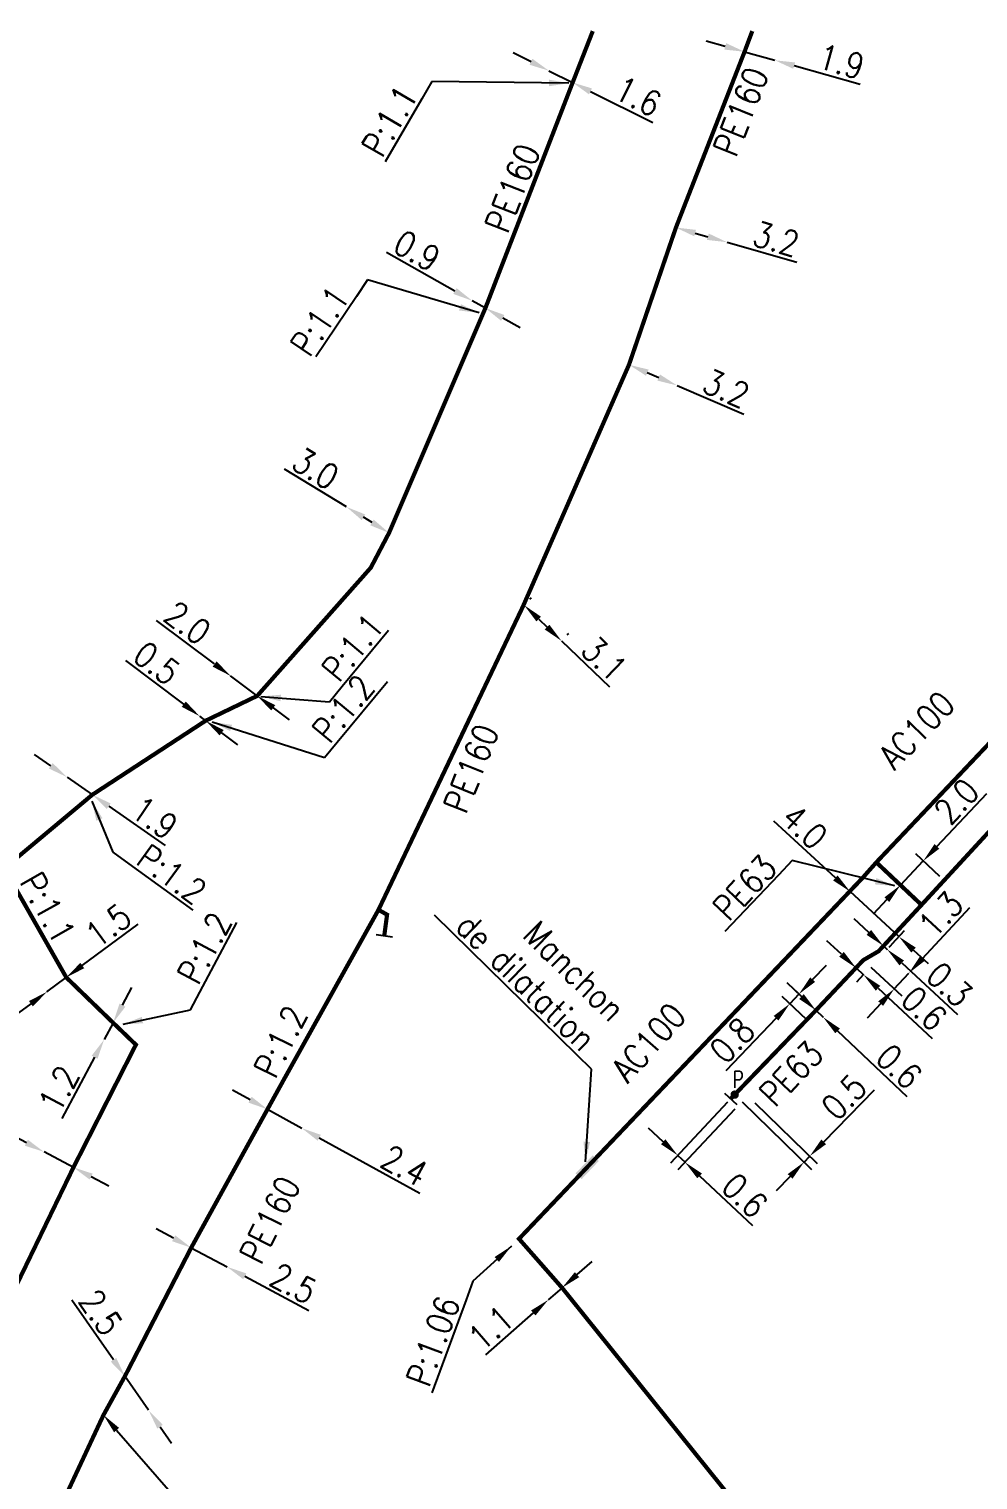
# Model space of a CAD drawing. Header units: millimetres. Extents: x 155997 to 157006, y 121209 to 122008.
# Drawn here: x 156418.6 to 156475.7, y 121912.9 to 122000.1 of the extents above; entities that cross this region are included whole.
import ezdxf
from ezdxf.enums import TextEntityAlignment as Align

# ---------------------------------------------------------------- set-up
doc = ezdxf.new("R2010")
doc.units = ezdxf.units.MM
doc.linetypes.add('L_25_AP', pattern=[2000, 1000, 1000])
doc.linetypes.add('L_25_PE', pattern=[2000, 1000, 1000])
doc.layers.get('0').update_dxf_attribs({"linetype": 'CONTINUOUS'})
for name, color, linetype in [('L_150', 1, 'CONTINUOUS'), ('L_300', 7, 'CONTINUOUS'), ('L_340', 7, 'CONTINUOUS')]:
    doc.layers.add(name, color=color, linetype=linetype)
doc.styles.add('G_ROMANS', font='ROMANS.SHX', dxfattribs={"width": 0.75})
doc.styles.get("Standard").update_dxf_attribs({"font": 'romans.shx', "width": 0.85})
doc.dimstyles.get("Standard").update_dxf_attribs({"dimtxt": 1.5, "dimasz": 1.2, "dimexe": 0.625, "dimexo": 0.625, "dimgap": 0.25, "dimtad": 1, "dimdec": 1, "dimzin": 0, "dimdsep": 46, "dimtxsty": 'Standard', "dimcen": -0.5, "dimadec": 0, "dimazin": 0, "dimtfac": 1, "dimtdec": 1, "dimtmove": 0, "dimatfit": 3, "dimfxl": 0, "dimtolj": 1, "dimtzin": 0, "dimarcsym": 0})

# ---------------------------------------------------------------- blocks, each defined once
blk = doc.blocks.new('*D86')
at = {"layer": 'L_150', "color": 0, "linetype": 'Continuous', "lineweight": -2, "transparency": 16777216}
for p, q in [((156460.513, 121999.08), (156459.358, 121999.403)), ((156461.669, 121998.757), (156463.499, 121998.245)), ((156464.654, 121997.922), (156468.63, 121996.81))]:
    blk.add_line(p, q, dxfattribs=at)
at = {"layer": 'L_150', "color": 0, "linetype": 'Continuous', "transparency": 16777216}
for points in [[(156460.567, 121999.273), (156460.459, 121998.888), (156461.669, 121998.757)], [(156464.708, 121998.115), (156464.6, 121997.73), (156463.499, 121998.245)]]:
    blk.add_solid(points, dxfattribs=at)
at = {"layer": 'L_150', "color": 0, "linetype": 'Continuous', "transparency": 16777216, "insert": (156467.49, 121998.168), "char_height": 1.5, "attachment_point": 5, "rotation": 344.37561}
blk.add_mtext('\\A1;1.9', dxfattribs=at)
blk = doc.blocks.new('*D87')
at = {"layer": 'L_150', "color": 0, "linetype": 'Continuous', "lineweight": -2, "transparency": 16777216}
for p, q in [((156458.693, 121987.855), (156459.462, 121987.635)), ((156460.616, 121987.305), (156464.819, 121986.102))]:
    blk.add_line(p, q, dxfattribs=at)
at = {"layer": 'L_150', "color": 0, "linetype": 'Continuous', "transparency": 16777216}
for points in [[(156458.748, 121988.047), (156458.638, 121987.663), (156457.54, 121988.185)], [(156459.517, 121987.827), (156459.407, 121987.443), (156460.616, 121987.305)]]:
    blk.add_solid(points, dxfattribs=at)
at = {"layer": 'L_150', "color": 0, "linetype": 'Continuous', "transparency": 16777216, "insert": (156463.569, 121987.5), "char_height": 1.5, "attachment_point": 5, "rotation": 344.02887}
blk.add_mtext('\\A1;3.2', dxfattribs=at)
blk = doc.blocks.new('*D88')
at = {"layer": 'L_150', "color": 0, "linetype": 'Continuous', "lineweight": -2, "transparency": 16777216}
for p, q in [((156448.819, 121998.153), (156447.744, 121998.687)), ((156449.893, 121997.619), (156451.326, 121996.907)), ((156452.401, 121996.373), (156456.152, 121994.509))]:
    blk.add_line(p, q, dxfattribs=at)
at = {"layer": 'L_150', "color": 0, "linetype": 'Continuous', "transparency": 16777216}
for points in [[(156448.908, 121998.332), (156448.73, 121997.974), (156449.893, 121997.619)], [(156452.49, 121996.552), (156452.312, 121996.194), (156451.326, 121996.907)]]:
    blk.add_solid(points, dxfattribs=at)
at = {"layer": 'L_150', "color": 0, "linetype": 'Continuous', "transparency": 16777216, "insert": (156455.259, 121996.07), "char_height": 1.5, "attachment_point": 5, "rotation": 333.57805}
blk.add_mtext('\\A1;1.6', dxfattribs=at)
blk = doc.blocks.new('*D89')
at = {"layer": 'L_150', "color": 0, "linetype": 'Continuous', "lineweight": -2, "transparency": 16777216}
for p, q in [((156444.241, 121984.369), (156440.118, 121986.68)), ((156446.073, 121983.342), (156445.288, 121983.782)), ((156447.12, 121982.755), (156448.167, 121982.168))]:
    blk.add_line(p, q, dxfattribs=at)
at = {"layer": 'L_150', "color": 0, "linetype": 'Continuous', "transparency": 16777216}
for points in [[(156444.339, 121984.543), (156444.144, 121984.194), (156445.288, 121983.782)], [(156447.218, 121982.929), (156447.022, 121982.581), (156446.073, 121983.342)]]:
    blk.add_solid(points, dxfattribs=at)
at = {"layer": 'L_150', "color": 0, "linetype": 'Continuous', "transparency": 16777216, "insert": (156441.964, 121986.791), "char_height": 1.5, "attachment_point": 5, "rotation": 330.72877}
blk.add_mtext('\\A1;0.9', dxfattribs=at)
blk = doc.blocks.new('*D106')
at = {"layer": 'L_150', "color": 0, "linetype": 'Continuous', "lineweight": -2, "transparency": 16777216}
for p, q in [((156437.714, 121971.387), (156433.981, 121973.662)), ((156439.251, 121970.45), (156438.739, 121970.762))]:
    blk.add_line(p, q, dxfattribs=at)
at = {"layer": 'L_150', "color": 0, "linetype": 'Continuous', "transparency": 16777216}
for points in [[(156438.843, 121970.933), (156438.635, 121970.592), (156437.714, 121971.387)], [(156439.355, 121970.621), (156439.147, 121970.279), (156440.276, 121969.826)]]:
    blk.add_solid(points, dxfattribs=at)
at = {"layer": 'L_150', "color": 0, "linetype": 'Continuous', "transparency": 16777216, "insert": (156435.856, 121973.691), "char_height": 1.5, "attachment_point": 5, "rotation": 328.6373}
blk.add_mtext('\\A1;3.0', dxfattribs=at)
blk = doc.blocks.new('*D107')
at = {"layer": 'L_150', "color": 0, "linetype": 'Continuous', "lineweight": -2, "transparency": 16777216}
for p, q in [((156429.78, 121961.941), (156426.279, 121964.558)), ((156432.343, 121960.024), (156430.741, 121961.222)), ((156433.304, 121959.306), (156434.265, 121958.587))]:
    blk.add_line(p, q, dxfattribs=at)
at = {"layer": 'L_150', "color": 0, "linetype": 'Continuous', "transparency": 16777216}
for points in [[(156429.9, 121962.101), (156429.66, 121961.78), (156430.741, 121961.222)], [(156433.424, 121959.466), (156433.184, 121959.145), (156432.343, 121960.024)]]:
    blk.add_solid(points, dxfattribs=at)
at = {"layer": 'L_150', "color": 0, "linetype": 'Continuous', "transparency": 16777216, "insert": (156428.148, 121964.41), "char_height": 1.5, "attachment_point": 5, "rotation": 323.21288}
blk.add_mtext('\\A1;2.0', dxfattribs=at)
blk = doc.blocks.new('*D108')
at = {"layer": 'L_150', "color": 0, "linetype": 'Continuous', "lineweight": -2, "transparency": 16777216}
for p, q in [((156419.918, 121955.821), (156418.933, 121956.506)), ((156420.903, 121955.135), (156422.422, 121954.079)), ((156423.407, 121953.394), (156426.796, 121951.036))]:
    blk.add_line(p, q, dxfattribs=at)
at = {"layer": 'L_150', "color": 0, "linetype": 'Continuous', "transparency": 16777216}
for points in [[(156420.032, 121955.985), (156419.804, 121955.656), (156420.903, 121955.135)], [(156423.521, 121953.558), (156423.293, 121953.229), (156422.422, 121954.079)]]:
    blk.add_solid(points, dxfattribs=at)
at = {"layer": 'L_150', "color": 0, "linetype": 'Continuous', "transparency": 16777216, "insert": (156426.165, 121952.693), "char_height": 1.5, "attachment_point": 5, "rotation": 325.17632}
blk.add_mtext('\\A1;1.9', dxfattribs=at)
blk = doc.blocks.new('*D112')
at = {"layer": 'L_150', "color": 0, "linetype": 'Continuous', "lineweight": -2, "transparency": 16777216}
for p, q in [((156424.235, 121941.426), (156424.801, 121942.484)), ((156423.669, 121940.367), (156423.126, 121939.353)), ((156422.56, 121938.295), (156420.584, 121934.601))]:
    blk.add_line(p, q, dxfattribs=at)
at = {"layer": 'L_150', "color": 0, "linetype": 'Continuous', "transparency": 16777216}
for points in [[(156424.058, 121941.52), (156424.411, 121941.331), (156423.669, 121940.367)], [(156422.384, 121938.39), (156422.737, 121938.201), (156423.126, 121939.353)]]:
    blk.add_solid(points, dxfattribs=at)
at = {"layer": 'L_150', "color": 0, "linetype": 'Continuous', "transparency": 16777216, "insert": (156420.408, 121936.391), "char_height": 1.5, "attachment_point": 5, "rotation": 61.85913}
blk.add_mtext('\\A1;1.2', dxfattribs=at)
blk = doc.blocks.new('*D113')
at = {"layer": 'L_150', "color": 0, "linetype": 'Continuous', "lineweight": -2, "transparency": 16777216}
for p, q in [((156418.45, 121933.154), (156414.576, 121935.179)), ((156421.285, 121931.671), (156419.513, 121932.598)), ((156422.349, 121931.115), (156423.412, 121930.559))]:
    blk.add_line(p, q, dxfattribs=at)
at = {"layer": 'L_150', "color": 0, "linetype": 'Continuous', "transparency": 16777216}
for points in [[(156418.542, 121933.331), (156418.357, 121932.977), (156419.513, 121932.598)], [(156422.442, 121931.293), (156422.256, 121930.938), (156421.285, 121931.671)]]:
    blk.add_solid(points, dxfattribs=at)
at = {"layer": 'L_150', "color": 0, "linetype": 'Continuous', "transparency": 16777216, "insert": (156416.444, 121935.331), "char_height": 1.5, "attachment_point": 5, "rotation": 332.40029}
blk.add_mtext('\\A1;2.0', dxfattribs=at)
blk = doc.blocks.new('*D116')
at = {"layer": 'L_150', "color": 0, "linetype": 'Continuous', "lineweight": -2, "transparency": 16777216}
for p, q in [((156421.816, 121943.807), (156425.179, 121946.305)), ((156419.689, 121942.227), (156420.853, 121943.092)), ((156418.725, 121941.512), (156417.762, 121940.796))]:
    blk.add_line(p, q, dxfattribs=at)
at = {"layer": 'L_150', "color": 0, "linetype": 'Continuous', "transparency": 16777216}
for points in [[(156421.697, 121943.968), (156421.935, 121943.647), (156420.853, 121943.092)], [(156418.606, 121941.672), (156418.844, 121941.351), (156419.689, 121942.227)]]:
    blk.add_solid(points, dxfattribs=at)
at = {"layer": 'L_150', "color": 0, "linetype": 'Continuous', "transparency": 16777216, "insert": (156423.383, 121946.217), "char_height": 1.5, "attachment_point": 5, "rotation": 36.59827}
blk.add_mtext('\\A1;1.5', dxfattribs=at)
blk = doc.blocks.new('*D117')
at = {"layer": 'L_150', "color": 0, "linetype": 'Continuous', "lineweight": -2, "transparency": 16777216}
for p, q in [((156455.817, 121979.462), (156456.506, 121979.165)), ((156457.609, 121978.691), (156461.624, 121976.964))]:
    blk.add_line(p, q, dxfattribs=at)
at = {"layer": 'L_150', "color": 0, "linetype": 'Continuous', "transparency": 16777216}
for points in [[(156455.896, 121979.645), (156455.738, 121979.278), (156454.715, 121979.936)], [(156456.585, 121979.349), (156456.427, 121978.982), (156457.609, 121978.691)]]:
    blk.add_solid(points, dxfattribs=at)
at = {"layer": 'L_150', "color": 0, "linetype": 'Continuous', "transparency": 16777216, "insert": (156460.563, 121978.509), "char_height": 1.5, "attachment_point": 5, "rotation": 336.72662}
blk.add_mtext('\\A1;3.2', dxfattribs=at)
blk = doc.blocks.new('*D118')
at = {"layer": 'L_150', "color": 0, "linetype": 'Continuous', "lineweight": -2, "transparency": 16777216}
for p, q in [((156448.755, 121965.831), (156448.845, 121965.924)), ((156449.281, 121964.643), (156449.787, 121964.16)), ((156450.996, 121963.688), (156451.086, 121963.782)), ((156450.654, 121963.33), (156453.55, 121960.561))]:
    blk.add_line(p, q, dxfattribs=at)
at = {"layer": 'L_150', "color": 0, "linetype": 'Continuous', "transparency": 16777216}
for points in [[(156449.419, 121964.788), (156449.143, 121964.499), (156448.413, 121965.473)], [(156449.925, 121964.304), (156449.648, 121964.015), (156450.654, 121963.33)]]:
    blk.add_solid(points, dxfattribs=at)
at = {"layer": 'L_150', "color": 0, "linetype": 'Continuous', "transparency": 16777216, "insert": (156453.227, 121962.254), "char_height": 1.5, "attachment_point": 5, "rotation": 316.28631}
blk.add_mtext('\\A1;3.1', dxfattribs=at)
blk = doc.blocks.new('*D119')
at = {"layer": 'L_150', "color": 0, "linetype": 'Continuous', "lineweight": -2, "transparency": 16777216}
for p, q in [((156431.912, 121935.739), (156430.86, 121936.316)), ((156433.644, 121936.399), (156432.663, 121934.613)), ((156432.964, 121935.161), (156435.024, 121934.03)), ((156436.076, 121933.453), (156442.138, 121930.125))]:
    blk.add_line(p, q, dxfattribs=at)
at = {"layer": 'L_150', "color": 0, "linetype": 'Continuous', "transparency": 16777216}
for points in [[(156432.008, 121935.914), (156431.816, 121935.563), (156432.964, 121935.161)], [(156436.172, 121933.628), (156435.98, 121933.277), (156435.024, 121934.03)]]:
    blk.add_solid(points, dxfattribs=at)
at = {"layer": 'L_150', "color": 0, "linetype": 'Continuous', "transparency": 16777216, "insert": (156441.202, 121931.779), "char_height": 1.5, "attachment_point": 5, "rotation": 331.23209}
blk.add_mtext('\\A1;2.4', dxfattribs=at)
blk = doc.blocks.new('*D120')
at = {"layer": 'L_150', "color": 0, "linetype": 'Continuous', "lineweight": -2, "transparency": 16777216}
for p, q in [((156451.59, 121925.22), (156452.494, 121926.01)), ((156450.687, 121924.43), (156449.859, 121923.705)), ((156448.956, 121922.915), (156446.077, 121920.397))]:
    blk.add_line(p, q, dxfattribs=at)
at = {"layer": 'L_150', "color": 0, "linetype": 'Continuous', "transparency": 16777216}
for points in [[(156451.459, 121925.37), (156451.722, 121925.069), (156450.687, 121924.43)], [(156448.824, 121923.066), (156449.088, 121922.765), (156449.859, 121923.705)]]:
    blk.add_solid(points, dxfattribs=at)
at = {"layer": 'L_150', "color": 0, "linetype": 'Continuous', "transparency": 16777216, "insert": (156446.406, 121922.014), "char_height": 1.5, "attachment_point": 5, "rotation": 41.17396}
blk.add_mtext('\\A1;1.1', dxfattribs=at)
blk = doc.blocks.new('L_340_02')
at = {"color": 0, "linetype": 'Continuous'}
blk.add_solid([(-0.75, 0.25), (0.75, 0.25), (-0.75, -0.25), (0.75, -0.25)], dxfattribs=at)
at = {"color": 0, "linetype": 'Continuous', "width": 0.75, "flags": 3}
for tag, p in [('DEF_LEG', (0, -4.75)), ('DEF_TYPE', (0, -6.75))]:
    blk.add_attdef(tag, text='', height=1.2, dxfattribs=at).set_placement(p, align=Align.MIDDLE)
blk = doc.blocks.new('*D121')
at = {"layer": 'L_150', "color": 0, "linetype": 'Continuous', "lineweight": -2, "transparency": 16777216}
for p, q in [((156427.314, 121927.405), (156426.255, 121927.97)), ((156428.372, 121926.84), (156430.534, 121925.686)), ((156431.592, 121925.121), (156435.449, 121923.062))]:
    blk.add_line(p, q, dxfattribs=at)
at = {"layer": 'L_150', "color": 0, "linetype": 'Continuous', "transparency": 16777216}
for points in [[(156427.408, 121927.581), (156427.22, 121927.229), (156428.372, 121926.84)], [(156431.687, 121925.297), (156431.498, 121924.945), (156430.534, 121925.686)]]:
    blk.add_solid(points, dxfattribs=at)
at = {"layer": 'L_150', "color": 0, "linetype": 'Continuous', "transparency": 16777216, "insert": (156434.521, 121924.691), "char_height": 1.5, "attachment_point": 5, "rotation": 331.90456}
blk.add_mtext('\\A1;2.5', dxfattribs=at)
blk = doc.blocks.new('L_340_07')
at = {"color": 0, "linetype": 'Continuous', "const_width": 0.25, "flags": 128}
blk.add_lwpolyline([(0, 0), (0.35, 0)], dxfattribs=at)
at = {"color": 0, "linetype": 'Continuous', "flags": 128}
blk.add_lwpolyline([(0.35, -0.5), (0.35, 0.5)], dxfattribs=at)
at = {"color": 0, "linetype": 'Continuous', "width": 0.75, "flags": 3}
for tag, p in [('DEF_LEG', (0.723, -3.465)), ('DEF_COUP', (0.723, -5.965)), ('DEF_TYPE', (0.723, -8.465))]:
    blk.add_attdef(tag, text='', height=1.2, dxfattribs=at).set_placement(p, align=Align.MIDDLE)
blk = doc.blocks.new('*D127')
at = {"layer": 'L_150', "color": 0, "linetype": 'Continuous', "lineweight": -2, "transparency": 16777216}
for p, q in [((156423.88, 121915.874), (156435.044, 121903.053)), ((156435.832, 121902.148), (156439.42, 121898.027))]:
    blk.add_line(p, q, dxfattribs=at)
at = {"layer": 'L_150', "color": 0, "linetype": 'Continuous', "transparency": 16777216}
for points in [[(156424.031, 121916.005), (156423.729, 121915.742), (156423.092, 121916.779)], [(156435.195, 121903.184), (156434.893, 121902.922), (156435.832, 121902.148)]]:
    blk.add_solid(points, dxfattribs=at)
at = {"layer": 'L_150', "color": 0, "linetype": 'Continuous', "transparency": 16777216, "insert": (156438.774, 121900.292), "char_height": 1.5, "attachment_point": 5, "rotation": 311.04738}
blk.add_mtext('\\A1;19.4', dxfattribs=at)
blk = doc.blocks.new('*D128')
at = {"layer": 'L_150', "color": 0, "linetype": 'Continuous', "lineweight": -2, "transparency": 16777216}
for p, q in [((156423.695, 121920.096), (156421.196, 121923.683)), ((156425.81, 121917.061), (156424.381, 121919.112)), ((156426.496, 121916.076), (156427.182, 121915.091))]:
    blk.add_line(p, q, dxfattribs=at)
at = {"layer": 'L_150', "color": 0, "linetype": 'Continuous', "transparency": 16777216}
for points in [[(156423.859, 121920.211), (156423.531, 121919.982), (156424.381, 121919.112)], [(156426.66, 121916.19), (156426.332, 121915.962), (156425.81, 121917.061)]]:
    blk.add_solid(points, dxfattribs=at)
at = {"layer": 'L_150', "color": 0, "linetype": 'Continuous', "transparency": 16777216, "insert": (156422.923, 121922.954), "char_height": 1.5, "attachment_point": 5, "rotation": 304.86576}
blk.add_mtext('\\A1;2.5', dxfattribs=at)
blk = doc.blocks.new('*D147')
at = {"layer": 'L_150', "color": 0, "linetype": 'Continuous', "lineweight": -2, "transparency": 16777216}
for p, q in [((156427.922, 121959.523), (156424.429, 121962.151)), ((156429.241, 121958.531), (156428.881, 121958.801)), ((156430.199, 121957.809), (156431.158, 121957.088))]:
    blk.add_line(p, q, dxfattribs=at)
at = {"layer": 'L_150', "color": 0, "linetype": 'Continuous', "transparency": 16777216}
for points in [[(156428.042, 121959.683), (156427.802, 121959.363), (156428.881, 121958.801)], [(156430.32, 121957.969), (156430.079, 121957.649), (156429.241, 121958.531)]]:
    blk.add_solid(points, dxfattribs=at)
at = {"layer": 'L_150', "color": 0, "linetype": 'Continuous', "transparency": 16777216, "insert": (156426.297, 121961.997), "char_height": 1.5, "attachment_point": 5, "rotation": 323.04024}
blk.add_mtext('\\A1;0.5', dxfattribs=at)
blk = doc.blocks.new('L_300_12')
at = {"color": 0, "linetype": 'Continuous', "const_width": 0.248, "flags": 128}
blk.add_lwpolyline([(-0.126, 0, 1), (0.126, 0, 1)], format="xyb", close=True, dxfattribs=at)
at = {"linetype": 'Continuous', "style": 'G_ROMANS', "width": 0.75}
blk.add_attdef('P', text='', height=1, dxfattribs=at).set_placement((0, 1.331), align=Align.MIDDLE_CENTER)
at = {"color": 0, "linetype": 'Continuous', "width": 0.75, "flags": 3}
for tag, p in [('DEF_LEG', (0, -5)), ('DEF_COUP', (0, -7.5)), ('DEF_TYPE', (0, -10))]:
    blk.add_attdef(tag, text='', height=1.2, dxfattribs=at).set_placement(p, align=Align.MIDDLE)
blk = doc.blocks.new('*D179')
at = {"layer": 'L_150', "color": 0, "linetype": 'Continuous', "lineweight": -2, "transparency": 16777216}
for p, q in [((156472.378, 121944.235), (156475.227, 121947.307)), ((156469.272, 121943.706), (156471.136, 121941.977)), ((156470.678, 121942.402), (156471.562, 121943.355)), ((156469.862, 121941.522), (156469.046, 121940.643))]:
    blk.add_line(p, q, dxfattribs=at)
at = {"layer": 'L_150', "color": 0, "linetype": 'Continuous', "transparency": 16777216}
for points in [[(156472.231, 121944.371), (156472.524, 121944.099), (156471.562, 121943.355)], [(156469.715, 121941.658), (156470.008, 121941.386), (156470.678, 121942.402)]]:
    blk.add_solid(points, dxfattribs=at)
at = {"layer": 'L_150', "color": 0, "linetype": 'Continuous', "transparency": 16777216, "insert": (156473.477, 121946.891), "char_height": 1.5, "attachment_point": 5, "rotation": 47.157}
blk.add_mtext('\\A1;1.3', dxfattribs=at)
blk = doc.blocks.new('*D180')
at = {"layer": 'L_150', "color": 0, "linetype": 'Continuous', "lineweight": -2, "transparency": 16777216}
for p, q in [((156473.246, 121950.974), (156476.243, 121954.157)), ((156471.053, 121948.644), (156472.424, 121950.1)), ((156473.43, 121949.153), (156471.969, 121950.529)), ((156471.863, 121947.881), (156470.598, 121949.072)), ((156470.23, 121947.77), (156469.408, 121946.897))]:
    blk.add_line(p, q, dxfattribs=at)
at = {"layer": 'L_150', "color": 0, "linetype": 'Continuous', "transparency": 16777216}
for points in [[(156473.101, 121951.111), (156473.392, 121950.837), (156472.424, 121950.1)], [(156470.085, 121947.907), (156470.376, 121947.633), (156471.053, 121948.644)]]:
    blk.add_solid(points, dxfattribs=at)
at = {"layer": 'L_150', "color": 0, "linetype": 'Continuous', "transparency": 16777216, "insert": (156474.428, 121953.688), "char_height": 1.5, "attachment_point": 5, "rotation": 46.72704}
blk.add_mtext('\\A1;2.0', dxfattribs=at)
blk = doc.blocks.new('*D181')
at = {"layer": 'L_150', "color": 0, "linetype": 'Continuous', "lineweight": -2, "transparency": 16777216}
for p, q in [((156469.148, 121945.802), (156468.268, 121946.618)), ((156470.157, 121945.125), (156470.453, 121945.444)), ((156470.028, 121944.986), (156470.248, 121944.782)), ((156470.377, 121944.921), (156470.673, 121945.24)), ((156471.128, 121943.966), (156474.479, 121940.858))]:
    blk.add_line(p, q, dxfattribs=at)
at = {"layer": 'L_150', "color": 0, "linetype": 'Continuous', "transparency": 16777216}
for points in [[(156469.284, 121945.948), (156469.012, 121945.655), (156470.028, 121944.986)], [(156471.264, 121944.112), (156470.992, 121943.819), (156470.248, 121944.782)]]:
    blk.add_solid(points, dxfattribs=at)
at = {"layer": 'L_150', "color": 0, "linetype": 'Continuous', "transparency": 16777216, "insert": (156473.997, 121942.669), "char_height": 1.5, "attachment_point": 5, "rotation": 317.157}
blk.add_mtext('\\A1;0.3', dxfattribs=at)
blk = doc.blocks.new('*D182')
at = {"layer": 'L_150', "color": 0, "linetype": 'Continuous', "lineweight": -2, "transparency": 16777216}
for p, q in [((156467.503, 121944.483), (156466.623, 121945.299)), ((156468.388, 121943.673), (156467.957, 121943.208)), ((156468.382, 121943.667), (156468.822, 121943.259)), ((156468.828, 121943.265), (156468.397, 121942.8)), ((156469.702, 121942.443), (156472.961, 121939.421))]:
    blk.add_line(p, q, dxfattribs=at)
at = {"layer": 'L_150', "color": 0, "linetype": 'Continuous', "transparency": 16777216}
for points in [[(156467.639, 121944.629), (156467.367, 121944.336), (156468.382, 121943.667)], [(156469.838, 121942.589), (156469.566, 121942.296), (156468.822, 121943.259)]]:
    blk.add_solid(points, dxfattribs=at)
at = {"layer": 'L_150', "color": 0, "linetype": 'Continuous', "transparency": 16777216, "insert": (156472.478, 121941.232), "char_height": 1.5, "attachment_point": 5, "rotation": 317.157}
blk.add_mtext('\\A1;0.6', dxfattribs=at)
blk = doc.blocks.new('*D183')
at = {"layer": 'L_150', "color": 0, "linetype": 'Continuous', "lineweight": -2, "transparency": 16777216}
for p, q in [((156465.095, 121941.942), (156464.225, 121942.769)), ((156465.965, 121941.116), (156466.4, 121940.702)), ((156467.27, 121939.876), (156471.43, 121935.923))]:
    blk.add_line(p, q, dxfattribs=at)
at = {"layer": 'L_150', "color": 0, "linetype": 'Continuous', "transparency": 16777216}
for points in [[(156465.233, 121942.087), (156464.957, 121941.797), (156465.965, 121941.116)], [(156467.408, 121940.021), (156467.132, 121939.731), (156466.4, 121940.702)]]:
    blk.add_solid(points, dxfattribs=at)
at = {"layer": 'L_150', "color": 0, "linetype": 'Continuous', "transparency": 16777216, "insert": (156470.97, 121937.74), "char_height": 1.5, "attachment_point": 5, "rotation": 316.46311}
blk.add_mtext('\\A1;0.6', dxfattribs=at)
blk = doc.blocks.new('*D184')
at = {"layer": 'L_150', "color": 0, "linetype": 'Continuous', "lineweight": -2, "transparency": 16777216}
for p, q in [((156465.768, 121942.959), (156466.594, 121943.828)), ((156465.396, 121940.553), (156463.937, 121941.939)), ((156464.941, 121942.089), (156464.39, 121941.509)), ((156465.512, 121941.546), (156464.488, 121942.519)), ((156463.564, 121940.639), (156460.552, 121937.47))]:
    blk.add_line(p, q, dxfattribs=at)
at = {"layer": 'L_150', "color": 0, "linetype": 'Continuous', "transparency": 16777216}
for points in [[(156465.623, 121943.096), (156465.913, 121942.821), (156464.941, 121942.089)], [(156463.419, 121940.777), (156463.709, 121940.501), (156464.39, 121941.509)]]:
    blk.add_solid(points, dxfattribs=at)
at = {"layer": 'L_150', "color": 0, "linetype": 'Continuous', "transparency": 16777216, "insert": (156460.92, 121939.308), "char_height": 1.5, "attachment_point": 5, "rotation": 46.46311}
blk.add_mtext('\\A1;0.8', dxfattribs=at)
blk = doc.blocks.new('*D185')
at = {"layer": 'L_340', "color": 0, "linetype": 'Continuous', "lineweight": -2, "transparency": 16777216}
for p, q in [((156460.649, 121935.588), (156457.223, 121931.933)), ((156461.079, 121935.17), (156457.661, 121931.523)), ((156456.775, 121933.21), (156455.899, 121934.03)), ((156457.651, 121932.389), (156458.088, 121931.979)), ((156458.964, 121931.158), (156462.154, 121928.169))]:
    blk.add_line(p, q, dxfattribs=at)
at = {"layer": 'L_340', "color": 0, "linetype": 'Continuous', "transparency": 16777216}
for points in [[(156456.912, 121933.356), (156456.638, 121933.064), (156457.651, 121932.389)], [(156459.101, 121931.304), (156458.827, 121931.012), (156458.088, 121931.979)]]:
    blk.add_solid(points, dxfattribs=at)
at = {"layer": 'L_340', "color": 0, "linetype": 'Continuous', "transparency": 16777216, "insert": (156461.68, 121929.983), "char_height": 1.5, "attachment_point": 5, "rotation": 316.85875}
blk.add_mtext('\\A1;0.6', dxfattribs=at)
blk = doc.blocks.new('*D186')
at = {"layer": 'L_340', "color": 0, "linetype": 'Continuous', "lineweight": -2, "transparency": 16777216}
for p, q in [((156466.433, 121933.207), (156469.481, 121936.341)), ((156461.524, 121935.609), (156465.696, 121931.552)), ((156462.296, 121935.555), (156466.045, 121931.911)), ((156465.248, 121931.988), (156465.597, 121932.346)), ((156464.412, 121931.127), (156463.575, 121930.267))]:
    blk.add_line(p, q, dxfattribs=at)
at = {"layer": 'L_340', "color": 0, "linetype": 'Continuous', "transparency": 16777216}
for points in [[(156466.29, 121933.346), (156466.577, 121933.067), (156465.597, 121932.346)], [(156464.268, 121931.267), (156464.555, 121930.988), (156465.248, 121931.988)]]:
    blk.add_solid(points, dxfattribs=at)
at = {"layer": 'L_340', "color": 0, "linetype": 'Continuous', "transparency": 16777216, "insert": (156467.658, 121935.901), "char_height": 1.5, "attachment_point": 5, "rotation": 45.8041}
blk.add_mtext('\\A1;0.5', dxfattribs=at)
blk = doc.blocks.new('*D188')
at = {"layer": 'L_150', "color": 0, "linetype": 'Continuous', "lineweight": -2, "transparency": 16777216}
for p, q in [((156467.135, 121949.073), (156463.431, 121952.487)), ((156468.341, 121948.612), (156467.594, 121947.801)), ((156470.958, 121945.549), (156468.017, 121948.26)), ((156471.282, 121945.901), (156470.535, 121945.09)), ((156471.841, 121944.736), (156472.723, 121943.923))]:
    blk.add_line(p, q, dxfattribs=at)
at = {"layer": 'L_150', "color": 0, "linetype": 'Continuous', "transparency": 16777216}
for points in [[(156467.27, 121949.221), (156466.999, 121948.926), (156468.017, 121948.26)], [(156471.976, 121944.883), (156471.705, 121944.589), (156470.958, 121945.549)]]:
    blk.add_solid(points, dxfattribs=at)
at = {"layer": 'L_150', "color": 0, "linetype": 'Continuous', "transparency": 16777216, "insert": (156465.275, 121952.148), "char_height": 1.5, "attachment_point": 5, "rotation": 317.33152}
blk.add_mtext('\\A1;4.0', dxfattribs=at)

msp = doc.modelspace()

# ---------------------------------------------------------------- linework, layer by layer
at = {"layer": 'L_150', "linetype": 'L_25_PE', "ltscale": 0.5, "const_width": 0.25, "flags": 128}
for points in [[(156452.536, 122000), (156451.326, 121996.907), (156446.073, 121983.342), (156440.276, 121969.826), (156439.178, 121967.733), (156432.343, 121960.024), (156429.241, 121958.531), (156422.422, 121954.079), (156417.122, 121949.652), (156416.48, 121949.116), (156409.811, 121943.546), (156398.935, 121936.218), (156395.052, 121931.714), (156383.352, 121922.119), (156378.556, 121917.253), (156370.248, 121907.098), (156366.511, 121901.428), (156364.987, 121898.982), (156362.55, 121894.462), (156360.468, 121889.453), (156358.994, 121885.229), (156357.754, 121879.025), (156356.981, 121864.352), (156363.832, 121863.713)], [(156461.076, 121936.045), (156465.965, 121941.116), (156468.813, 121944.131), (156469.732, 121944.667), (156472.318, 121947.453), (156479.246, 121954.964), (156483.718, 121959.8)], [(156472.318, 121947.453), (156469.601, 121950.014)]]:
    msp.add_lwpolyline(points, dxfattribs=at)
at = {"layer": 'L_150', "linetype": 'L_25_PE', "ltscale": 0.5, "const_width": 0.25}
for points in [[(156462.134, 122000), (156461.669, 121998.757), (156457.54, 121988.185), (156454.715, 121979.936), (156448.324, 121965.379), (156448.324, 121965.379), (156439.642, 121947.159), (156433.944, 121936.947), (156428.372, 121926.84), (156424.381, 121919.112), (156423.092, 121916.779), (156419.834, 121909.811), (156418.316, 121906.566), (156416.883, 121902.573), (156415.662, 121898.374), (156415.216, 121893.275), (156416.265, 121882.45), (156419.968, 121866.51), (156422.307, 121855.617), (156425.037, 121844.193), (156428.827, 121826.853)], [(156434.803, 121766.946), (156434.803, 121766.946), (156433.96, 121768.837), (156433.47, 121773.599), (156429.135, 121792.619), (156429.135, 121792.619), (156427.085, 121801.264), (156418.317, 121841.536), (156416.457, 121847.696), (156411.932, 121868.362), (156409.707, 121878.692), (156408.76, 121889.76), (156408.824, 121895.009), (156409.482, 121903.076), (156411.552, 121911.266), (156416.211, 121921.188), (156416.211, 121921.188), (156421.285, 121931.671), (156425.042, 121939.045), (156423.669, 121940.367), (156420.853, 121943.092), (156417.122, 121949.652)], [(156440.035, 121945.946), (156440.158, 121946.866), (156439.642, 121947.159)]]:
    msp.add_lwpolyline(points, dxfattribs=at)
at = {"layer": 'L_150', "linetype": 'L_25_AP', "ltscale": 0.5, "flags": 128}
msp.add_lwpolyline([(156493.705, 121872.916, 0.25, 0.25, 0), (156469.937, 121900.503, 0.25, 0.25, 0), (156469.937, 121900.503, 0.25, 0.25, 0), (156450.687, 121924.43, 0.25, 0.25, 0), (156448.097, 121927.373, 0.25, 0.25, 0), (156452.201, 121931.681, 0.25, 0.25, 0), (156468.765, 121949.071, 0.25, 0.25, 0), (156469.601, 121950.014, 0.25, 0.25, 0), (156482.796, 121963.918, 0.25, 0.25, 0), (156488.267, 121971.147, 0.25, 0.25, 0), (156510.503, 121996.17, 0.25, 0.25, 0), (156512.633, 121998.473, 0.25, 0.25, 0), (156512.929, 121998.793, 0.25, 0.25, 0), (156514.782, 121997.219, 0, 0, 0)], format="xyseb", dxfattribs=at)

# ---------------------------------------------------------------- block references
at = {"layer": 'L_300', "ltscale": 0.5}
ref = msp.add_blockref('L_300_12', (156461.076, 121936.045), dxfattribs=dict(at, rotation=332.706035558842))
ref.add_attrib('P', 'P', dxfattribs={"layer": '0', "linetype": 'Continuous', "height": 1, "style": 'G_ROMANS', "width": 0.75}).set_placement((156461.284, 121936.963), align=Align.MIDDLE_CENTER)
at = {"layer": 'L_340'}
for name, p, rotation in [('L_340_07', (156440.035, 121945.946), 262.4021495911466), ('L_340_02', (156452.201, 121931.681), 46.39375312977245)]:
    msp.add_blockref(name, p, dxfattribs=dict(at, rotation=rotation))
at = {"layer": 'L_340', "ltscale": 0.5, "rotation": 226.8587484085052}
msp.add_blockref('L_340_07', (156461.076, 121936.045), dxfattribs=at)

# ---------------------------------------------------------------- texts
at = {"layer": 'L_150', "linetype": 'Continuous', "width": 0.85}
for s, rotation, p in [('PE160', 68.31248, (156461.452, 121995.157)), ('PE160', 68.31248, (156447.711, 121990.552)), ('PE160', 68.31248, (156445.216, 121955.66)), ('P:1.1', 299.23148, (156419.748, 121947.287)), ('P:1.2', 63.4246, (156433.752, 121939.234)), ('AC100', 48.22681, (156455.894, 121939.19)), ('PE160', 63.4246, (156433.109, 121928.517))]:
    msp.add_text(s, height=1.5, rotation=rotation, dxfattribs=at).set_placement(p, align=Align.MIDDLE)
at = {"layer": 'L_150', "linetype": 'Continuous', "ltscale": 0.5, "width": 0.85}
for s, p in [('AC100', (156470.698, 121955.498)), ('PE63', (156463.509, 121935.213))]:
    msp.add_text(s, height=1.5, rotation=46.21058, dxfattribs=at).set_placement(p)
at = {"layer": 'L_150', "linetype": 'Continuous', "char_height": 1.5}
for s, insert, attachment_point, rotation in [('\\A1;P:1.1', (156442.07, 121996.134), 9, 59.93754), ('\\A1;P:1.1', (156437.967, 121983.976), 9, 55.96864), ('\\A1;P:1.1', (156437.258, 121960.752), 7, 50.37574), ('\\A1;P:1.2', (156436.692, 121957.074), 7, 50.37574), ('\\A1;P:1.2', (156424.97, 121949.976), 7, 324.24054), ('\\A1;P:1.2', (156428.793, 121942.55), 7, 61.99316), ('\\A1;P:1.06', (156444.588, 121923.552), 9, 69.77671)]:
    msp.add_mtext(s, dxfattribs=dict(at, insert=insert, attachment_point=attachment_point, rotation=rotation))
at = {"layer": 'L_150', "linetype": 'Continuous', "ltscale": 0.5, "insert": (156462.651, 121950.595), "char_height": 1.5, "attachment_point": 3, "rotation": 46.38751}
msp.add_mtext('\\A1;PE63', dxfattribs=at)
at = {"layer": 'L_340', "linetype": 'Continuous', "insert": (156451.832, 121938.539), "char_height": 1.5, "attachment_point": 9, "rotation": 315.57157}
msp.add_mtext('\\A1;Manchon\\Pde dilatation', dxfattribs=at)

# ---------------------------------------------------------------- dimensions: what is measured, and where the dimension line sits
at = {"layer": 'L_150', "linetype": 'Continuous'}
for base, p1, p2, angle, picture, middle in [((156463.499, 121998.245), (156461.669, 121998.757), (156463.499, 121998.245), 164.37561, '*D86', (156467.22, 121997.205)), ((156449.893, 121997.619), (156451.326, 121996.907), (156449.893, 121997.619), 333.57805, '*D88', (156454.814, 121995.174)), ((156445.288, 121983.782), (156446.073, 121983.342), (156445.288, 121983.782), 330.72877, '*D89', (156441.475, 121985.919)), ((156460.616, 121987.305), (156457.54, 121988.185), (156460.616, 121987.305), 164.02887, '*D87', (156463.294, 121986.538)), ((156457.608705909, 121978.691127055), (156454.715021249, 121979.935751129), (156457.608705909, 121978.691127055), 156.726619376, '*D117', (156460.167746766, 121977.590439098)), ((156437.714, 121971.387), (156440.276, 121969.826), (156437.714, 121971.387), 328.6373, '*D106', (156435.335, 121972.837)), ((156430.741, 121961.222), (156432.343, 121960.024), (156430.741, 121961.222), 323.21288, '*D107', (156427.549, 121963.609)), ((156450.654, 121963.33), (156448.324, 121965.379), (156450.564, 121963.237), 136.28631, '*D118', (156452.536, 121961.531)), ((156428.881, 121958.801), (156429.241, 121958.531), (156428.881, 121958.801), 323.04024, '*D147', (156425.696, 121961.198)), ((156420.903, 121955.135), (156422.422, 121954.079), (156420.903, 121955.135), 325.17632, '*D108', (156425.594, 121951.872)), ((156419.689, 121942.227), (156420.853, 121943.092), (156419.689, 121942.227), 36.59827, '*D116', (156423.979, 121945.414)), ((156423.126, 121939.353), (156423.669, 121940.367), (156423.126, 121939.353), 61.85913, '*D112', (156421.289, 121935.919)), ((156419.513, 121932.598), (156421.285, 121931.671), (156419.513, 121932.598), 332.40029, '*D113', (156415.981, 121934.444)), ((156435.02399, 121934.03015), (156433.94441, 121936.94677), (156435.02399, 121934.03015), 151.23209, '*D119', (156440.72092, 121930.90239)), ((156430.5337, 121925.6861), (156428.3724, 121926.8399), (156430.5337, 121925.6861), 151.90456, '*D121', (156434.0498, 121923.8091)), ((156425.81, 121917.061), (156424.381, 121919.112), (156425.81, 121917.061), 124.86576, '*D128', (156422.103, 121922.382)), ((156435.832, 121902.148), (156423.092, 121916.779), (156435.832, 121902.148), 131.04738, '*D127', (156438.02, 121899.635))]:
    dim = msp.add_linear_dim(base=base, p1=p1, p2=p2, angle=angle, dimstyle='Standard', dxfattribs=at)
    dim.commit()
    dim.dimension.update_dxf_attribs({"geometry": picture, "text_midpoint": middle, "dimtype": 160})
for base, p1, p2, angle, picture, middle in [((156472.424, 121950.1), (156472.318, 121947.453), (156473.885, 121948.724), 226.72704, '*D180', (156475.156, 121953.002)), ((156470.958, 121945.549), (156468.765, 121949.071), (156471.706, 121946.36), 137.33152, '*D188', (156464.597, 121951.413)), ((156471.562, 121943.355), (156468.813, 121944.131), (156471.562, 121943.355), 227.157, '*D179', (156474.21, 121946.211)), ((156470.248, 121944.782), (156469.732, 121944.667), (156469.952, 121944.463), 137.157, '*D181', (156473.317, 121941.936)), ((156468.822, 121943.259), (156468.813, 121944.131), (156469.253, 121943.723), 137.157, '*D182', (156471.798, 121940.499)), ((156464.39, 121941.509), (156465.965, 121941.116), (156465.849, 121940.122), 46.46311, '*D184', (156461.645, 121938.619)), ((156466.4, 121940.702), (156465.965, 121941.116), (156466.4, 121940.702), 136.46311, '*D183', (156470.281, 121937.015))]:
    dim = msp.add_linear_dim(base=base, p1=p1, p2=p2, angle=angle, dimstyle='Standard', override={"dimatfit": 0}, dxfattribs=at)
    dim.commit()
    dim.dimension.update_dxf_attribs({"geometry": picture, "text_midpoint": middle, "dimtype": 160})
dim = msp.add_linear_dim(base=(156449.859, 121923.705), p1=(156450.687, 121924.43), p2=(156449.859, 121923.705), angle=41.17396, text='1.1', dimstyle='Standard', dxfattribs=at)
dim.commit()
dim.dimension.update_dxf_attribs({"geometry": '*D120', "text_midpoint": (156447.065, 121921.261), "dimtype": 160})
at = {"layer": 'L_340', "linetype": 'Continuous'}
for base, p2, angle, picture, middle in [((156465.597, 121932.346), (156461.848, 121935.991), 225.8041, '*D186', (156468.375, 121935.204)), ((156458.088, 121931.979), (156461.506, 121935.626), 136.85875, '*D185', (156460.997, 121929.254))]:
    dim = msp.add_linear_dim(base=base, p1=(156461.076, 121936.045), p2=p2, angle=angle, dimstyle='Standard', override={"dimatfit": 0}, dxfattribs=at)
    dim.commit()
    dim.dimension.update_dxf_attribs({"geometry": picture, "text_midpoint": middle, "dimtype": 160})

# ---------------------------------------------------------------- leaders
at = {"layer": 'L_150', "linetype": 'Continuous', "annotation_type": 0, "has_hookline": 1}
for points, hookline_direction, text_width, horizontal_direction in [([(156451.099, 121996.867), (156442.841, 121996.967), (156442.24, 121995.928)], 1, 4.129, (0.500944, 0.86548, 0)), ([(156445.697, 121983.049), (156438.986, 121985.037), (156438.314, 121984.043)], 1, 4.129, (0.559647, 0.828731, 0)), ([(156432.56, 121959.988), (156436.691, 121959.675), (156437.456, 121960.599)], 0, 4.129, (0.63775, 0.770243, 0)), ([(156429.627, 121958.453), (156436.393, 121956.321), (156437.158, 121957.245)], 0, 4.493, (0.63775, 0.770243, 0)), ([(156422.394, 121953.702), (156423.647, 121950.62), (156424.621, 121949.919)], 0, 4.493, (0.811478, -0.584384, 0)), ([(156424.267, 121940.275), (156428.333, 121941.153), (156428.896, 121942.212)], 0, 4.493, (0.469577, 0.882892, 0)), ([(156447.647, 121926.942), (156445.324, 121924.826), (156444.909, 121923.7)], 1, 5.707, (0.34568, 0.938353, 0))]:
    msp.add_leader(points, dimstyle='Standard', dxfattribs=dict(at, hookline_direction=hookline_direction, text_width=text_width, horizontal_direction=horizontal_direction))
at = {"layer": 'L_150', "linetype": 'Continuous', "ltscale": 0.5, "annotation_type": 0, "has_hookline": 1, "hookline_direction": 1, "text_width": 4.432, "horizontal_direction": (0.689777, 0.724022, 0)}
msp.add_leader([(156470.72, 121948.592), (156464.536, 121950.115), (156463.708, 121949.246)], dimstyle='Standard', override={"dimgap": 0.25, "dimtad": 1}, dxfattribs=at)
at = {"layer": 'L_340', "linetype": 'Continuous', "annotation_type": 0, "has_hookline": 1, "hookline_direction": 1, "text_width": 11.779, "horizontal_direction": (0.714125, -0.700018, 0)}
msp.add_leader([(156452.096, 121932.007), (156452.457, 121937.577), (156451.6, 121938.417)], dimstyle='Standard', dxfattribs=at)

doc.saveas('drawing.dxf')
